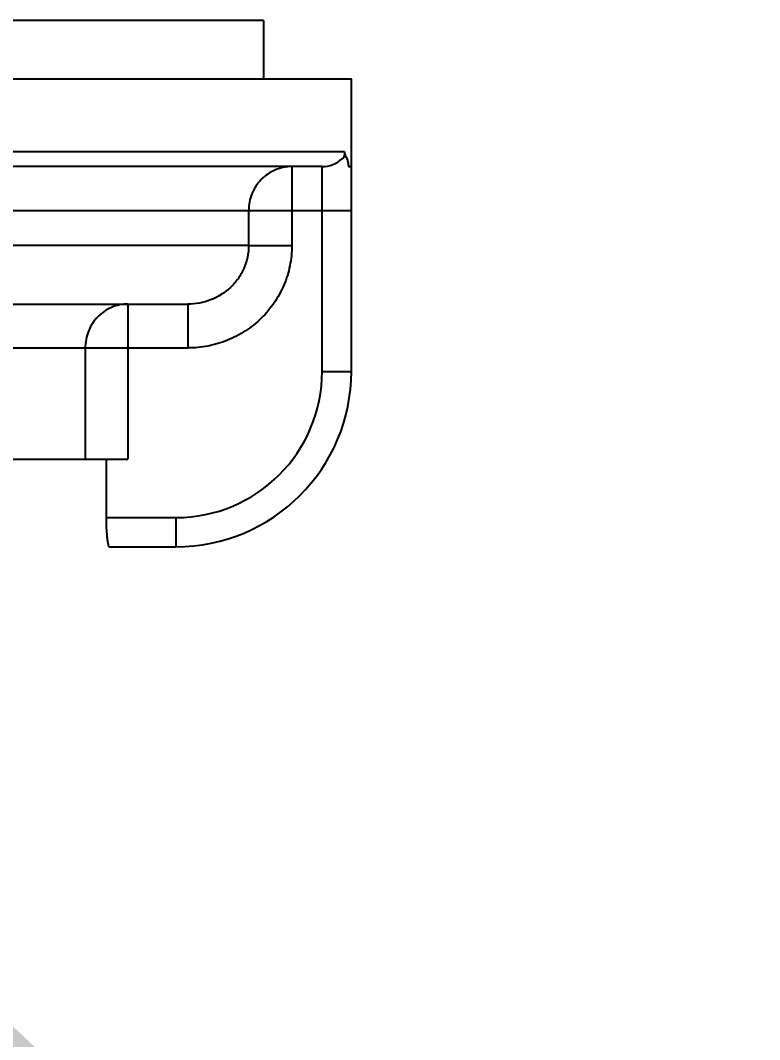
# Model space of a CAD drawing. Header units: millimetres. Extents: x 3495 to 4455, y 26793 to 27144.
# Drawn here: x 3647.1 to 3672.32, y 26955.99 to 26990.73 of the extents above; entities that cross this region are included whole.
import ezdxf
from ezdxf import colors
from ezdxf.entities.mleader import LeaderData, LeaderLine
from ezdxf.math import Vec2, Vec3

# ---------------------------------------------------------------- set-up
doc = ezdxf.new("R2010")
doc.units = ezdxf.units.MM
doc.styles.get("Standard").update_dxf_attribs({"font": ''})
doc.styles.get('Standard').set_extended_font_data('SimSun')

msp = doc.modelspace()

# ---------------------------------------------------------------- linework, layer by layer
for points in [[(3655.397, 26990.734), (3655.397, 26990.734), (3616.997, 26990.734), (3616.997, 26990.734)], [(3655.397, 26990.734), (3655.397, 26990.734), (3655.397, 26990.734), (3655.397, 26990.734)], [(3655.397, 26990.734), (3655.397, 26990.734), (3655.397, 26990.734), (3655.397, 26990.734)], [(3655.397, 26990.734), (3655.397, 26990.734), (3655.397, 26988.74), (3655.397, 26988.74)], [(3614.004, 26988.74), (3614.004, 26988.74), (3658.389, 26988.74), (3658.389, 26988.74)], [(3658.389, 26988.74), (3658.389, 26988.74), (3658.389, 26988.74), (3658.389, 26988.74)], [(3658.389, 26978.768), (3658.389, 26978.768), (3658.389, 26988.74), (3658.389, 26988.74)], [(3658.389, 26988.74), (3658.389, 26988.74), (3658.389, 26988.74), (3658.389, 26988.74)], [(3658.389, 26985.749), (3658.389, 26985.749), (3658.389, 26988.74), (3658.389, 26988.74)], [(3658.161, 26986.247), (3658.161, 26986.247), (3614.233, 26986.247), (3614.233, 26986.247)], [(3657.392, 26985.749), (3657.644, 26985.749), (3657.887, 26985.843), (3658.071, 26986.015)], [(3658.161, 26986.247), (3658.161, 26986.18), (3658.146, 26986.112), (3658.118, 26986.051)], [(3658.193, 26986.098), (3658.183, 26986.148), (3658.173, 26986.197), (3658.161, 26986.247)], [(3657.392, 26985.749), (3657.392, 26985.749), (3615.002, 26985.749), (3615.002, 26985.749)], [(3656.361, 26985.749), (3656.361, 26985.749), (3656.361, 26985.749), (3656.361, 26985.749)], [(3656.361, 26985.749), (3656.361, 26985.749), (3656.361, 26983.057), (3656.361, 26983.057)], [(3657.392, 26985.749), (3657.392, 26985.749), (3657.392, 26985.749), (3657.392, 26985.749)], [(3657.392, 26985.749), (3657.392, 26985.749), (3657.392, 26985.749), (3657.392, 26985.749)], [(3657.392, 26978.768), (3657.392, 26978.768), (3657.392, 26985.749), (3657.392, 26985.749)], [(3658.309, 26985.725), (3658.307, 26985.734), (3658.306, 26985.742), (3658.306, 26985.75)], [(3658.309, 26985.749), (3658.309, 26985.749), (3658.389, 26985.749), (3658.389, 26985.749)], [(3658.309, 26985.749), (3658.309, 26985.749), (3658.309, 26985.749), (3658.309, 26985.749)], [(3658.309, 26985.725), (3658.309, 26985.725), (3658.309, 26985.749), (3658.309, 26985.749)], [(3658.309, 26985.725), (3658.311, 26985.733), (3658.313, 26985.741), (3658.315, 26985.749)], [(3658.389, 26985.749), (3658.389, 26985.749), (3658.389, 26985.749), (3658.389, 26985.749)], [(3614.004, 26984.253), (3614.004, 26984.253), (3658.389, 26984.253), (3658.389, 26984.253)], [(3654.886, 26984.253), (3654.886, 26984.253), (3654.886, 26984.253), (3654.886, 26984.253)], [(3654.886, 26984.253), (3654.886, 26984.253), (3654.886, 26983.057), (3654.886, 26983.057)], [(3654.886, 26983.057), (3654.886, 26983.057), (3617.508, 26983.057), (3617.508, 26983.057)], [(3654.886, 26983.057), (3654.886, 26983.057), (3656.361, 26983.057), (3656.361, 26983.057)], [(3654.886, 26983.057), (3654.886, 26983.057), (3654.886, 26983.057), (3654.886, 26983.057)], [(3656.361, 26983.057), (3656.361, 26983.057), (3656.361, 26983.057), (3656.361, 26983.057)], [(3619.583, 26981.062), (3619.583, 26981.062), (3652.811, 26981.062), (3652.811, 26981.062)], [(3650.768, 26981.062), (3650.768, 26981.062), (3650.768, 26981.062), (3650.768, 26981.062)], [(3650.768, 26981.062), (3650.768, 26981.062), (3650.768, 26975.777), (3650.768, 26975.777)], [(3652.811, 26981.062), (3652.811, 26981.062), (3652.81, 26981.062), (3652.81, 26981.062)], [(3652.811, 26981.062), (3652.811, 26981.062), (3652.811, 26981.062), (3652.811, 26981.062)], [(3652.811, 26981.062), (3652.811, 26981.062), (3652.811, 26981.062), (3652.811, 26981.062)], [(3652.811, 26981.062), (3652.811, 26981.062), (3652.811, 26981.062), (3652.811, 26981.062)], [(3652.811, 26981.062), (3652.811, 26981.062), (3652.811, 26979.566), (3652.811, 26979.566)], [(3619.583, 26979.566), (3619.583, 26979.566), (3652.811, 26979.566), (3652.811, 26979.566)], [(3649.312, 26979.566), (3649.312, 26979.566), (3649.312, 26979.566), (3649.312, 26979.566)], [(3649.312, 26979.566), (3649.312, 26979.566), (3649.312, 26975.777), (3649.312, 26975.777)], [(3652.811, 26979.566), (3652.811, 26979.566), (3652.811, 26979.566), (3652.811, 26979.566)], [(3652.405, 26972.786), (3655.71, 26972.786), (3658.389, 26975.465), (3658.389, 26978.768)], [(3652.405, 26973.783), (3655.16, 26973.783), (3657.392, 26976.016), (3657.392, 26978.768)], [(3657.392, 26978.768), (3657.392, 26978.768), (3658.389, 26978.768), (3658.389, 26978.768)], [(3658.389, 26978.768), (3658.389, 26978.768), (3658.389, 26978.768), (3658.389, 26978.768)], [(3621.625, 26975.777), (3621.625, 26975.777), (3650.768, 26975.777), (3650.768, 26975.777)], [(3650.031, 26975.777), (3650.031, 26975.777), (3650.031, 26975.777), (3650.031, 26975.777)], [(3650.031, 26973.783), (3650.031, 26973.783), (3650.031, 26975.777), (3650.031, 26975.777)], [(3650.768, 26975.777), (3650.768, 26975.777), (3650.768, 26975.777), (3650.768, 26975.777)], [(3650.031, 26973.783), (3650.031, 26973.783), (3652.405, 26973.783), (3652.405, 26973.783)], [(3652.405, 26973.783), (3652.405, 26973.783), (3652.405, 26973.783), (3652.405, 26973.783)], [(3652.405, 26973.783), (3652.405, 26973.783), (3652.405, 26973.783), (3652.405, 26973.783)], [(3652.405, 26973.783), (3652.405, 26973.783), (3652.405, 26972.786), (3652.405, 26972.786)], [(3650.132, 26972.786), (3650.132, 26972.786), (3652.405, 26972.786), (3652.405, 26972.786)], [(3652.405, 26972.786), (3652.405, 26972.786), (3652.405, 26972.786), (3652.405, 26972.786)]]:
    msp.add_open_spline(points, degree=3)
for points, knots in [([(3658.071, 26986.015), (3658.075, 26986.02), (3658.08, 26986.024), (3658.085, 26986.028), (3658.085, 26986.028), (3658.095, 26986.036), (3658.106, 26986.045), (3658.118, 26986.051)], [0, 0, 0, 0, 0.5, 0.5, 0.5, 0.5, 1, 1, 1, 1]), ([(3658.118, 26986.051), (3658.123, 26986.053), (3658.127, 26986.055), (3658.132, 26986.058), (3658.132, 26986.058), (3658.153, 26986.069), (3658.174, 26986.083), (3658.193, 26986.098)], [0, 0, 0, 0, 0.5, 0.5, 0.5, 0.5, 1, 1, 1, 1]), ([(3658.306, 26985.75), (3658.3, 26985.797), (3658.293, 26985.843), (3658.284, 26985.889), (3658.284, 26985.889), (3658.277, 26985.925), (3658.269, 26985.961), (3658.258, 26985.995), (3658.258, 26985.995), (3658.251, 26986.019), (3658.242, 26986.043), (3658.227, 26986.065), (3658.227, 26986.065), (3658.219, 26986.079), (3658.208, 26986.092), (3658.193, 26986.098)], [0, 0, 0, 0, 0.25, 0.25, 0.25, 0.25, 0.5, 0.5, 0.5, 0.5, 0.75, 0.75, 0.75, 0.75, 1, 1, 1, 1]), ([(3656.361, 26985.749), (3656.169, 26985.749), (3655.975, 26985.71), (3655.796, 26985.635), (3655.796, 26985.635), (3655.617, 26985.559), (3655.454, 26985.449), (3655.318, 26985.311), (3655.318, 26985.311), (3655.181, 26985.172), (3655.072, 26985.006), (3654.998, 26984.826), (3654.998, 26984.826), (3654.924, 26984.644), (3654.886, 26984.447), (3654.886, 26984.253)], [0, 0, 0, 0, 0.25, 0.25, 0.25, 0.25, 0.5, 0.5, 0.5, 0.5, 0.75, 0.75, 0.75, 0.75, 1, 1, 1, 1]), ([(3654.886, 26983.057), (3654.886, 26982.923), (3654.871, 26982.789), (3654.844, 26982.658), (3654.844, 26982.658), (3654.817, 26982.527), (3654.775, 26982.399), (3654.722, 26982.276), (3654.722, 26982.276), (3654.668, 26982.154), (3654.601, 26982.038), (3654.524, 26981.928), (3654.524, 26981.928), (3654.448, 26981.819), (3654.36, 26981.719), (3654.262, 26981.627), (3654.262, 26981.627), (3654.068, 26981.445), (3653.838, 26981.302), (3653.589, 26981.206), (3653.589, 26981.206), (3653.341, 26981.11), (3653.074, 26981.062), (3652.811, 26981.062)], [0, 0, 0, 0, 0.166667, 0.166667, 0.166667, 0.166667, 0.333333, 0.333333, 0.333333, 0.333333, 0.5, 0.5, 0.5, 0.5, 0.666667, 0.666667, 0.666667, 0.666667, 0.833333, 0.833333, 0.833333, 0.833333, 1, 1, 1, 1]), ([(3656.361, 26983.057), (3656.361, 26982.826), (3656.338, 26982.595), (3656.291, 26982.369), (3656.291, 26982.369), (3656.246, 26982.143), (3656.177, 26981.922), (3656.087, 26981.711), (3656.087, 26981.711), (3655.997, 26981.499), (3655.886, 26981.295), (3655.755, 26981.105), (3655.755, 26981.105), (3655.626, 26980.915), (3655.476, 26980.738), (3655.312, 26980.577), (3655.312, 26980.577), (3655.146, 26980.416), (3654.965, 26980.271), (3654.773, 26980.146), (3654.773, 26980.146), (3654.579, 26980.02), (3654.374, 26979.913), (3654.16, 26979.827), (3654.16, 26979.827), (3653.946, 26979.741), (3653.724, 26979.676), (3653.498, 26979.632), (3653.498, 26979.632), (3653.271, 26979.588), (3653.041, 26979.567), (3652.811, 26979.566)], [0, 0, 0, 0, 0.125, 0.125, 0.125, 0.125, 0.25, 0.25, 0.25, 0.25, 0.375, 0.375, 0.375, 0.375, 0.5, 0.5, 0.5, 0.5, 0.625, 0.625, 0.625, 0.625, 0.75, 0.75, 0.75, 0.75, 0.875, 0.875, 0.875, 0.875, 1, 1, 1, 1]), ([(3650.768, 26981.062), (3650.579, 26981.062), (3650.387, 26981.023), (3650.211, 26980.949), (3650.211, 26980.949), (3650.034, 26980.873), (3649.873, 26980.762), (3649.738, 26980.624), (3649.738, 26980.624), (3649.603, 26980.485), (3649.495, 26980.319), (3649.422, 26980.138), (3649.422, 26980.138), (3649.349, 26979.957), (3649.312, 26979.76), (3649.312, 26979.566)], [0, 0, 0, 0, 0.25, 0.25, 0.25, 0.25, 0.5, 0.5, 0.5, 0.5, 0.75, 0.75, 0.75, 0.75, 1, 1, 1, 1]), ([(3650.132, 26972.786), (3650.129, 26972.786), (3650.127, 26972.788), (3650.125, 26972.791), (3650.125, 26972.791), (3650.122, 26972.796), (3650.119, 26972.8), (3650.118, 26972.805), (3650.118, 26972.805), (3650.115, 26972.812), (3650.113, 26972.821), (3650.11, 26972.829), (3650.11, 26972.829), (3650.107, 26972.84), (3650.105, 26972.851), (3650.102, 26972.861), (3650.102, 26972.861), (3650.095, 26972.892), (3650.09, 26972.923), (3650.085, 26972.954), (3650.085, 26972.954), (3650.079, 26972.995), (3650.073, 26973.036), (3650.069, 26973.077), (3650.069, 26973.077), (3650.063, 26973.127), (3650.058, 26973.178), (3650.054, 26973.229), (3650.054, 26973.229), (3650.049, 26973.286), (3650.045, 26973.343), (3650.042, 26973.401), (3650.042, 26973.401), (3650.038, 26973.463), (3650.036, 26973.525), (3650.034, 26973.588), (3650.034, 26973.588), (3650.032, 26973.653), (3650.031, 26973.718), (3650.031, 26973.783)], [0, 0, 0, 0, 0.1, 0.1, 0.1, 0.1, 0.2, 0.2, 0.2, 0.2, 0.3, 0.3, 0.3, 0.3, 0.4, 0.4, 0.4, 0.4, 0.5, 0.5, 0.5, 0.5, 0.6, 0.6, 0.6, 0.6, 0.7, 0.7, 0.7, 0.7, 0.8, 0.8, 0.8, 0.8, 0.9, 0.9, 0.9, 0.9, 1, 1, 1, 1])]:
    msp.add_open_spline(points, degree=3, knots=knots)

# ---------------------------------------------------------------- leaders
ml = msp.add_multileader_mtext('Standard')
ml.set_content('G1/2"', color=256)
ml.set_leader_properties()
ml.build(insert=Vec2(0, 0))
ml.multileader.update_dxf_attribs({"text_right_attachment_type": 6, "dogleg_length": 0.36, "arrow_head_size": 8})
ctx = ml.context
ctx.base_point, ctx.char_height, ctx.arrow_head_size, ctx.landing_gap_size, ctx.plane_origin = Vec3(3673.192, 26926.871), 8, 8, 4, Vec3(3642.99, 26960.046)
ctx.right_attachment = 6
notes = []
notes.append((ctx, [(0, (1, 1, 0), (3668.472, 26926.871), (1, 0), 4.72, [(0, [(3642.99, 26960.046)], 0, [])])]))
ctx.mtext.insert, ctx.mtext.flow_direction = Vec3(3677.192, 26931.293), 5
for ctx, leaders in notes:
    for number, flags, end, landing, length, lines in leaders:
        leader = LeaderData()
        leader.index, (leader.has_last_leader_line, leader.has_dogleg_vector, leader.attachment_direction) = number, flags
        leader.last_leader_point, leader.dogleg_vector, leader.dogleg_length = Vec3(end), Vec3(landing), length
        for number, points, colour, breaks in lines:
            line = LeaderLine()
            line.index, line.vertices, line.color, line.breaks = number, Vec3.list(points), colors.encode_raw_color(colour), breaks
            leader.lines.append(line)
        ctx.leaders.append(leader)

doc.saveas('drawing.dxf')
